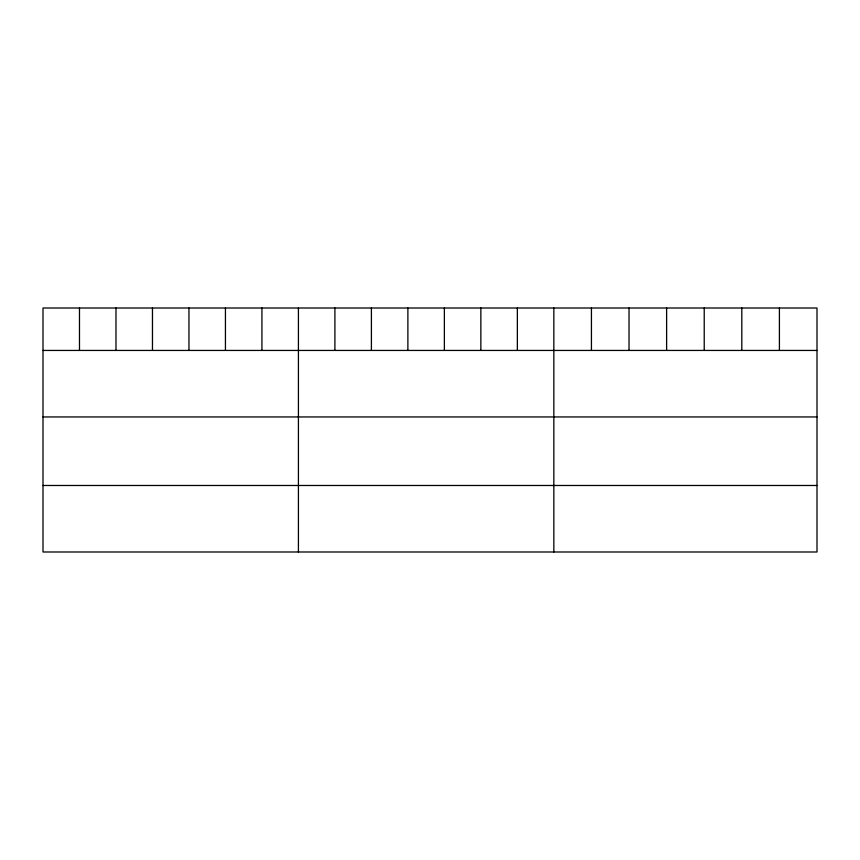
<?xml version="1.0" encoding="UTF-8"?>
<svg xmlns="http://www.w3.org/2000/svg" width="860" height="860" viewBox="0 0 860 860"><rect width="100%" height="100%" fill="white"/><g stroke="black" fill="none" stroke-linecap="round" stroke-linejoin="round"><path stroke-width="1.29" d="M817 350.439L817 551.991L43 551.991L43 308.009L817 308.009L817 350.439L43 350.439M43 416.95L817 416.95M43 485.481L817 485.481M779.407 308.009L779.407 350.439M741.814 308.009L741.814 350.439M704.222 308.009L704.222 350.439M666.618 308.009L666.618 350.439M629.025 308.009L629.025 350.439M591.433 308.009L591.433 350.439M553.84 308.009L553.84 551.991M517.354 308.009L517.354 350.439M480.858 308.009L480.858 350.439M444.373 308.009L444.373 350.439M407.887 308.009L407.887 350.439M371.402 308.009L371.402 350.439M334.906 308.009L334.906 350.439M298.42 308.009L298.42 551.991M261.934 308.009L261.934 350.439M225.438 308.009L225.438 350.439M188.953 308.009L188.953 350.439M152.467 308.009L152.467 350.439M115.982 308.009L115.982 350.439M79.485 308.009L79.485 350.439"/></g></svg>
